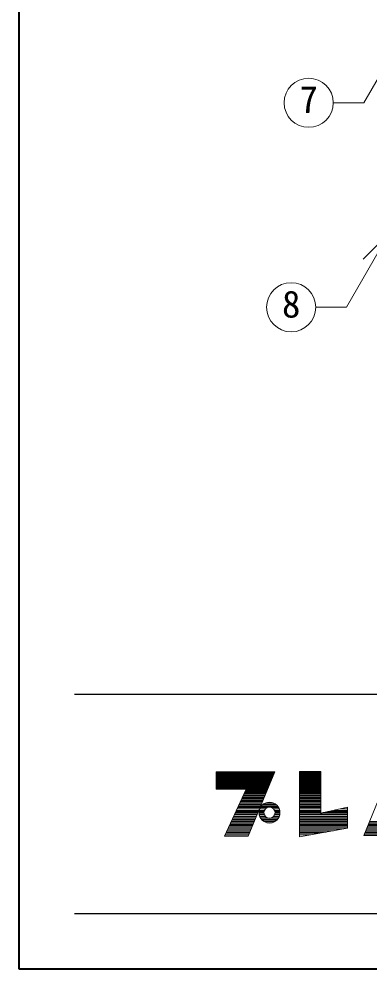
# Model space of a CAD drawing. Units: millimetres at full size, sheet at 1:7; details may follow other scales. Extents: x -1480 to 1355, y -979 to 988.
# Drawn here: x -1480 to -1280, y -979 to -438 of the extents above; entities that cross this region are included whole.
import ezdxf
from ezdxf.enums import TextEntityAlignment as Align

# ---------------------------------------------------------------- set-up
doc = ezdxf.new("R2010")
doc.units = ezdxf.units.MM
doc.header["$LTSCALE"] = 7
doc.layers.add('0-0_ﾚｲﾔ1', color=4, linetype='Continuous', lineweight=9)
doc.styles.add('ＭＳ ゴシック', font='')
doc.styles.get('ＭＳ ゴシック').set_extended_font_data('MS Gothic')

msp = doc.modelspace()

# ---------------------------------------------------------------- linework, layer by layer
at = {"layer": '0-0_ﾚｲﾔ1', "color": 1, "lineweight": 40}
for p, q in [((-1479.745, -979.045), (-1479.745, 987.955)), ((1355.255, -979.045), (-1479.745, -979.045))]:
    msp.add_line(p, q, dxfattribs=at)
at = {"layer": '0-0_ﾚｲﾔ1', "color": 7, "lineweight": 18}
for p, q in [((-1259.08, -443.295), (-1283.448, -485.502)), ((-1300.836, -485.502), (-1283.448, -485.502)), ((-1269.028, -559.833), (-1293.396, -602.04)), ((-1269.028, -559.833), (-1283.877, -574.683)), ((-1310.785, -602.04), (-1293.396, -602.04)), ((-1367.445, -867.185), (-1334.259, -867.185)), ((-1367.445, -867.479), (-1334.38, -867.479)), ((-1367.445, -867.92), (-1334.563, -867.92)), ((-1367.445, -868.361), (-1334.745, -868.361)), ((-1367.445, -868.802), (-1334.928, -868.802)), ((-1367.445, -869.39), (-1335.171, -869.39)), ((-1335.353, -869.831), (-1367.445, -869.831)), ((-1367.445, -870.272), (-1335.536, -870.272)), ((-1367.445, -870.713), (-1335.718, -870.713)), ((-1367.445, -871.154), (-1335.9, -871.154)), ((-1349.217, -903.347), (-1334.076, -866.744)), ((-1320.111, -866.597), (-1320.111, -903.788)), ((-1307.91, -866.597), (-1320.111, -866.597)), ((-1320.111, -867.185), (-1307.91, -867.185)), ((-1320.111, -867.479), (-1307.91, -867.479)), ((-1320.111, -867.92), (-1307.91, -867.92)), ((-1320.111, -868.361), (-1307.91, -868.361)), ((-1320.111, -868.802), (-1307.91, -868.802)), ((-1320.111, -869.39), (-1307.91, -869.39)), ((-1320.111, -869.831), (-1307.91, -869.831)), ((-1320.111, -870.272), (-1307.91, -870.272)), ((-1320.111, -870.713), (-1307.91, -870.713)), ((-1320.111, -871.154), (-1307.91, -871.154)), ((-1268.808, -867.332), (-1283.508, -903.053)), ((-1367.445, -871.595), (-1336.083, -871.595)), ((-1367.445, -871.889), (-1336.205, -871.889)), ((-1367.445, -872.477), (-1336.448, -872.477)), ((-1367.445, -872.918), (-1336.63, -872.918)), ((-1367.445, -873.359), (-1336.813, -873.359)), ((-1367.445, -873.8), (-1336.995, -873.8)), ((-1367.445, -874.241), (-1337.177, -874.241)), ((-1367.445, -874.682), (-1337.36, -874.682)), ((-1367.445, -875.123), (-1337.542, -875.123)), ((-1367.445, -875.564), (-1337.725, -875.564)), ((-1367.445, -876.005), (-1337.907, -876.005)), ((-1350.393, -876.593), (-1367.445, -876.593)), ((-1362.741, -903.347), (-1350.393, -876.593)), ((-1338.15, -876.593), (-1350.393, -876.593)), ((-1320.111, -871.595), (-1307.91, -871.595)), ((-1320.111, -871.889), (-1307.91, -871.889)), ((-1320.111, -872.477), (-1307.91, -872.477)), ((-1320.111, -872.918), (-1307.91, -872.918)), ((-1320.111, -873.359), (-1307.91, -873.359)), ((-1320.111, -873.8), (-1307.91, -873.8)), ((-1320.111, -874.241), (-1307.91, -874.241)), ((-1320.111, -874.682), (-1307.91, -874.682)), ((-1320.111, -875.123), (-1307.91, -875.123)), ((-1320.111, -875.564), (-1307.91, -875.564)), ((-1320.111, -876.005), (-1307.91, -876.005)), ((-1320.111, -876.593), (-1307.91, -876.593)), ((-1340.279, -881.738), (-1352.768, -881.738)), ((-1340.035, -881.15), (-1352.451, -881.15)), ((-1352.157, -880.415), (-1339.731, -880.415)), ((-1339.488, -879.827), (-1351.886, -879.827)), ((-1339.184, -879.092), (-1351.547, -879.092)), ((-1339.002, -878.651), (-1351.343, -878.651)), ((-1338.758, -878.063), (-1351.072, -878.063)), ((-1338.576, -877.622), (-1350.868, -877.622)), ((-1338.333, -877.034), (-1350.597, -877.034)), ((-1320.111, -877.034), (-1307.91, -877.034)), ((-1320.111, -877.622), (-1307.91, -877.622)), ((-1320.111, -878.063), (-1307.91, -878.063)), ((-1320.111, -878.651), (-1307.91, -878.651)), ((-1320.111, -879.092), (-1307.91, -879.092)), ((-1320.111, -879.827), (-1307.91, -879.827)), ((-1320.111, -880.415), (-1307.91, -880.415)), ((-1320.111, -881.15), (-1307.91, -881.15)), ((-1320.111, -881.738), (-1307.91, -881.738)), ((-1342.468, -887.03), (-1355.21, -887.03)), ((-1342.224, -886.442), (-1354.939, -886.442)), ((-1341.92, -885.707), (-1354.6, -885.707)), ((-1354.328, -885.119), (-1341.677, -885.119)), ((-1341.373, -884.384), (-1353.989, -884.384)), ((-1341.069, -883.649), (-1353.65, -883.649)), ((-1340.826, -883.061), (-1353.378, -883.061)), ((-1353.039, -882.326), (-1340.522, -882.326)), ((-1342.336, -887.03), (-1338.294, -887.03)), ((-1341.954, -886.442), (-1332.372, -886.442)), ((-1341.314, -885.707), (-1333.012, -885.707)), ((-1340.609, -885.119), (-1333.718, -885.119)), ((-1339.212, -884.384), (-1335.114, -884.384)), ((-1331.99, -887.03), (-1336.032, -887.03)), ((-1320.111, -882.326), (-1307.91, -882.326)), ((-1320.111, -883.061), (-1307.91, -883.061)), ((-1320.111, -883.649), (-1307.91, -883.649)), ((-1320.111, -884.384), (-1307.91, -884.384)), ((-1320.111, -885.119), (-1307.91, -885.119)), ((-1320.111, -885.707), (-1307.91, -885.707)), ((-1320.111, -886.442), (-1307.91, -886.442)), ((-1320.111, -887.03), (-1307.91, -887.03)), ((-1344.9, -892.91), (-1357.924, -892.91)), ((-1344.596, -892.175), (-1357.585, -892.175)), ((-1344.231, -891.293), (-1357.155, -891.293)), ((-1343.988, -890.705), (-1356.906, -890.705)), ((-1343.684, -889.97), (-1356.567, -889.97)), ((-1356.296, -889.382), (-1343.441, -889.382)), ((-1343.137, -888.647), (-1355.957, -888.647)), ((-1342.772, -887.765), (-1355.55, -887.765)), ((-1343.113, -889.97), (-1340.313, -889.97)), ((-1343.084, -889.382), (-1340.258, -889.382)), ((-1343.068, -890.705), (-1340.226, -890.705)), ((-1342.964, -888.647), (-1340.022, -888.647)), ((-1342.964, -891.293), (-1340.022, -891.293)), ((-1342.69, -887.765), (-1339.413, -887.765)), ((-1342.69, -892.175), (-1339.413, -892.175)), ((-1342.336, -892.91), (-1338.294, -892.91)), ((-1331.99, -892.91), (-1336.032, -892.91)), ((-1331.637, -887.765), (-1334.914, -887.765)), ((-1331.637, -892.175), (-1334.914, -892.175)), ((-1331.362, -888.647), (-1334.305, -888.647)), ((-1331.362, -891.293), (-1334.305, -891.293)), ((-1331.259, -890.705), (-1334.1, -890.705)), ((-1331.242, -889.382), (-1334.069, -889.382)), ((-1334.013, -889.97), (-1331.213, -889.97)), ((-1320.111, -887.765), (-1307.91, -887.765)), ((-1320.111, -888.647), (-1307.91, -888.647)), ((-1320.111, -889.382), (-1307.91, -889.382)), ((-1320.111, -889.97), (-1307.91, -889.97)), ((-1320.111, -890.705), (-1292.769, -890.705)), ((-1320.111, -891.293), (-1292.769, -891.293)), ((-1320.111, -892.175), (-1292.769, -892.175)), ((-1320.111, -892.91), (-1292.769, -892.91)), ((-1292.769, -889.97), (-1306.594, -889.97)), ((-1292.769, -889.382), (-1303.96, -889.382)), ((-1292.769, -888.647), (-1300.669, -888.647)), ((-1292.769, -887.765), (-1296.719, -887.765)), ((-1346.907, -897.761), (-1360.163, -897.761)), ((-1346.663, -897.173), (-1359.892, -897.173)), ((-1346.359, -896.438), (-1359.552, -896.438)), ((-1346.055, -895.703), (-1359.213, -895.703)), ((-1345.751, -894.968), (-1358.874, -894.968)), ((-1345.447, -894.233), (-1358.535, -894.233)), ((-1345.204, -893.645), (-1358.263, -893.645)), ((-1341.843, -893.645), (-1332.484, -893.645)), ((-1341.314, -894.233), (-1333.012, -894.233)), ((-1340.392, -894.968), (-1333.935, -894.968)), ((-1338.756, -895.703), (-1335.571, -895.703)), ((-1320.111, -893.645), (-1292.769, -893.645)), ((-1320.111, -894.233), (-1292.769, -894.233)), ((-1320.111, -894.968), (-1292.769, -894.968)), ((-1320.111, -895.703), (-1292.769, -895.703)), ((-1320.111, -896.438), (-1292.769, -896.438)), ((-1320.111, -897.173), (-1292.769, -897.173)), ((-1320.111, -897.761), (-1292.769, -897.761)), ((-1281.33, -897.761), (-1268.814, -897.761)), ((-1281.089, -897.173), (-1268.569, -897.173)), ((-1280.786, -896.438), (-1268.264, -896.438)), ((-1280.484, -895.703), (-1267.958, -895.703)), ((-1280.181, -894.968), (-1267.653, -894.968)), ((-1362.741, -903.347), (-1349.217, -903.347)), ((-1348.913, -902.612), (-1362.402, -902.612)), ((-1348.548, -901.73), (-1361.995, -901.73)), ((-1348.244, -900.995), (-1361.656, -900.995)), ((-1347.94, -900.26), (-1361.316, -900.26)), ((-1347.575, -899.378), (-1360.909, -899.378)), ((-1347.271, -898.643), (-1360.57, -898.643)), ((-1320.111, -898.643), (-1292.769, -898.643)), ((-1320.111, -899.378), (-1295.986, -899.378)), ((-1320.111, -900.26), (-1300.811, -900.26)), ((-1320.111, -900.995), (-1304.832, -900.995)), ((-1320.111, -901.73), (-1308.853, -901.73)), ((-1320.111, -902.612), (-1313.678, -902.612)), ((-1271.013, -903.053), (-1283.508, -903.053)), ((-1283.327, -902.612), (-1270.83, -902.612)), ((-1282.964, -901.73), (-1270.463, -901.73)), ((-1282.661, -900.995), (-1270.158, -900.995)), ((-1282.359, -900.26), (-1269.852, -900.26)), ((-1281.996, -899.378), (-1269.486, -899.378)), ((-1281.693, -898.643), (-1269.18, -898.643))]:
    msp.add_line(p, q, dxfattribs=at)
at = {"layer": '0-0_ﾚｲﾔ1', "color": 6, "lineweight": 25}
for p, q in [((-1448.245, -822.545), (1323.755, -822.545)), ((1323.755, -947.545), (-1448.245, -947.545))]:
    msp.add_line(p, q, dxfattribs=at)
at = {"layer": '0-0_ﾚｲﾔ1', "color": 7, "lineweight": 18}
for points in [[(-1367.445, -876.593), (-1367.445, -866.744), (-1334.076, -866.744)], [(-1320.111, -903.788), (-1292.769, -898.79), (-1292.769, -886.883), (-1307.91, -890.264), (-1307.91, -866.597)]]:
    msp.add_lwpolyline(points, dxfattribs=at)
for centre, radius in [((-1314.836, -485.502), 14), ((-1324.785, -602.04), 14), ((-1337.163, -889.97), 5.95), ((-1337.163, -889.97), 3.15)]:
    msp.add_circle(centre, radius, dxfattribs=at)

# ---------------------------------------------------------------- texts
at = {"layer": '0-0_ﾚｲﾔ1', "color": 7, "style": 'ＭＳ ゴシック'}
for s, p in [('7', (-1320.086, -496.002)), ('8', (-1330.035, -612.54))]:
    msp.add_text(s, height=15.4, dxfattribs=at).set_placement(p, align=Align.BOTTOM_LEFT)

doc.saveas('drawing.dxf')
